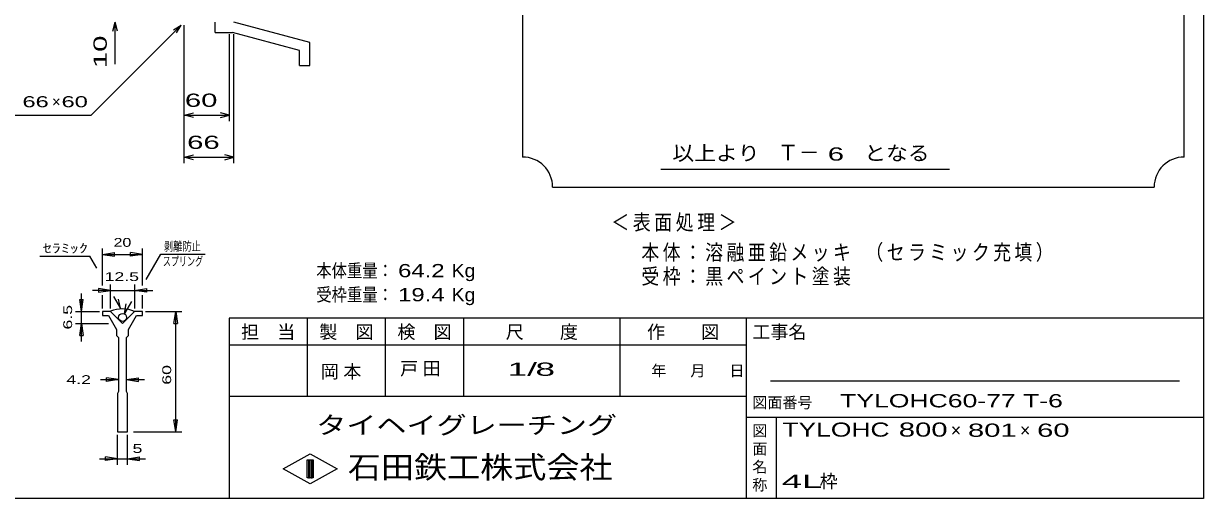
# Model space of a CAD drawing. Units: millimetres, scale not verified. Extents: x -1456 to 1379, y -1028 to 847.
# Drawn here: x -190 to 1379, y -913 to -281 of the extents above; entities that cross this region are included whole.
import ezdxf
from ezdxf.enums import TextEntityAlignment as Align

# ---------------------------------------------------------------- set-up
doc = ezdxf.new("R2010")
doc.units = ezdxf.units.MM
doc.header["$LTSCALE"] = 8
for name, color, linetype, lineweight in [('0_2', 150, 'Continuous', 25), ('19', 6, 'Continuous', 25), ('22', 2, 'Continuous', 25), ('32', 4, 'Continuous', 25)]:
    doc.layers.add(name, color=color, linetype=linetype, lineweight=lineweight)
doc.styles.add('ベクトル', font='')
doc.styles.get('ベクトル').set_extended_font_data('ベクトル')

msp = doc.modelspace()

# ---------------------------------------------------------------- linework, layer by layer
at = {"layer": '0_2'}
for p, q in [((1379.2, 847.2), (1379.2, -912.8)), ((1379.2, -672.8), (83.2, -672.8)), ((83.2, -672.8), (83.2, -912.8)), ((187.2, -672.8), (187.2, -776.8)), ((291.2, -776.8), (291.2, -672.8)), ((395.2, -672.8), (395.2, -776.8)), ((603.2, -776.8), (603.2, -672.8)), ((771.2, -672.8), (771.2, -912.8)), ((771.2, -708.8), (83.2, -708.8)), ((1347.2, -756.8), (803.2, -756.8)), ((83.2, -776.8), (771.2, -776.8)), ((771.2, -804.8), (1379.2, -804.8)), ((811.2, -912.8), (811.2, -804.8)), ((155.2, -873.6), (191.2, -853.6)), ((187.2, -861.6), (195.2, -861.6)), ((187.2, -885.6), (187.2, -861.6)), ((187.2, -861.6), (188.8, -861.6)), ((188.8, -861.6), (188.8, -885.6)), ((190.4, -885.6), (190.4, -861.6)), ((190.4, -861.6), (192, -861.6)), ((191.2, -853.6), (227.2, -873.6)), ((192, -861.6), (192, -885.6)), ((193.6, -885.6), (193.6, -861.6)), ((193.6, -861.6), (195.2, -861.6)), ((195.2, -861.6), (195.2, -885.6)), ((195.2, -861.6), (195.2, -885.6)), ((191.2, -893.6), (155.2, -873.6)), ((227.2, -873.6), (191.2, -893.6)), ((195.2, -885.6), (187.2, -885.6)), ((188.8, -885.6), (190.4, -885.6)), ((192, -885.6), (193.6, -885.6)), ((1379.2, -912.8), (-1388.8, -912.8))]:
    msp.add_line(p, q, dxfattribs=at)
at = {"layer": '19'}
for p, q in [((64.7, -292.8), (64.7, -278.8)), ((190.7, -305.8), (89.7, -278.8)), ((64.7, -292.8), (87.7, -292.8)), ((176.7, -316.8), (87.7, -292.8)), ((190.7, -336.8), (190.7, -305.8)), ((176.7, -336.8), (176.7, -316.8)), ((176.7, -336.8), (190.7, -336.8))]:
    msp.add_line(p, q, dxfattribs=at)
at = {"layer": '22', "color": 4}
for p, q in [((473.6, 781.6), (473.6, -458.4)), ((1353.6, -458.4), (1353.6, 781.6)), ((-71.5, -290.8), (-68.3, -278.8)), ((-65.1, -290.8), (-68.3, -278.8)), ((-68.3, -334.8), (-68.3, -278.8)), ((-100.3, -402.8), (19.7, -282.8)), ((9.3, -289.2), (19.7, -282.8)), ((13.3, -293.2), (19.7, -282.8)), ((23.7, -410.8), (23.7, -282.8)), ((23.7, -466.8), (23.7, -282.8)), ((83.7, -410.8), (83.7, -295)), ((89.7, -466.8), (89.7, -295)), ((-260.3, -402.8), (-100.3, -402.8)), ((23.7, -402.8), (35.7, -399.6)), ((35.7, -406), (23.7, -402.8)), ((23.7, -402.8), (83.7, -402.8)), ((83.7, -402.8), (71.7, -399.6)), ((71.7, -406), (83.7, -402.8)), ((23.7, -458.8), (35.7, -455.6)), ((35.7, -462), (23.7, -458.8)), ((23.7, -458.8), (89.7, -458.8)), ((89.7, -458.8), (77.7, -455.6)), ((77.7, -462), (89.7, -458.8)), ((657.6, -474.4), (1041.6, -474.4)), ((513.6, -498.4), (1313.6, -498.4))]:
    msp.add_line(p, q, dxfattribs=at)
for centre, start, end in [((473.6, -498.4), 0, 90), ((1353.6, -498.4), 90, 180)]:
    msp.add_arc(centre, 40, start, end, dxfattribs=at)
at = {"layer": '32'}
for p, q in [((-85.067, -629.6), (-85.067, -580)), ((-31.733, -629.6), (-31.733, -580)), ((-168.533, -590.4), (-101.867, -590.4)), ((-92.533, -606.4), (-101.867, -590.4)), ((-85.067, -588), (-69.067, -585.6)), ((-85.067, -588), (-69.067, -590.4)), ((-85.067, -588), (-31.733, -588)), ((-69.067, -590.4), (-69.067, -585.6)), ((-31.733, -588), (-47.733, -585.6)), ((-47.733, -590.4), (-47.733, -585.6)), ((-31.733, -588), (-47.733, -590.4)), ((-26.931, -621.333), (-7.464, -587.733)), ((-7.464, -587.733), (51.203, -587.733)), ((-113.067, -664), (-113.067, -640)), ((-74.4, -636), (-98.4, -636)), ((-74.4, -636), (-90.4, -633.6)), ((-90.4, -633.6), (-90.4, -638.4)), ((-90.4, -638.4), (-74.4, -636)), ((-85.067, -660), (-85.067, -642.4)), ((-74.4, -660), (-74.4, -628)), ((-74.4, -636), (-42.4, -636)), ((-42.4, -628), (-42.4, -660)), ((-42.4, -636), (-26.4, -633.6)), ((-26.4, -638.4), (-42.4, -636)), ((-42.4, -636), (-18.4, -636)), ((-31.733, -660), (-31.733, -642.4)), ((-26.4, -633.6), (-26.4, -638.4)), ((-113.067, -664), (-115.467, -648)), ((-115.467, -648), (-110.667, -648)), ((-113.067, -664), (-110.667, -648)), ((-70.4, -644), (-61.067, -660)), ((-61.067, -660), (-64, -647.467)), ((-46.664, -650.666), (-55.731, -666.666)), ((-55.731, -666.666), (-53.864, -653.866)), ((-121.067, -664), (-89.067, -664)), ((-113.067, -680), (-113.067, -664)), ((-85.067, -664), (-85.067, -669.333)), ((-74.4, -664), (-85.067, -664)), ((-85.067, -669.333), (-77.067, -669.333)), ((-77.067, -669.333), (-66.4, -688)), ((-58.4, -680), (-74.4, -664)), ((-42.4, -664), (-58.4, -680)), ((-50.4, -688), (-39.733, -669.333)), ((-31.733, -664), (-42.4, -664)), ((-39.733, -669.333), (-31.733, -669.333)), ((-31.733, -669.333), (-31.733, -664)), ((-27.733, -664), (20.267, -664)), ((9.867, -680), (12.267, -664)), ((12.267, -664), (14.667, -680)), ((12.267, -824), (12.267, -664)), ((-121.067, -680), (-77.067, -680)), ((-115.467, -696), (-113.067, -680)), ((-113.067, -680), (-110.667, -696)), ((-113.067, -704), (-113.067, -680)), ((-66.4, -688), (-66.4, -696)), ((-50.4, -696), (-50.4, -688)), ((9.867, -680), (14.667, -680)), ((-115.467, -696), (-110.667, -696)), ((-66.4, -696), (-63.733, -698.667)), ((-63.733, -698.667), (-63.733, -770.667)), ((-53.067, -698.667), (-50.4, -696)), ((-53.067, -770.667), (-53.067, -698.667)), ((-63.733, -754.666), (-79.733, -752.266)), ((-79.733, -757.066), (-79.733, -752.266)), ((-53.067, -754.666), (-37.067, -752.266)), ((-37.067, -757.066), (-37.067, -752.266)), ((-87.733, -754.666), (-63.733, -754.666)), ((-63.733, -754.666), (-79.733, -757.066)), ((-53.067, -754.666), (-37.067, -757.066)), ((-53.067, -754.666), (-29.067, -754.666)), ((-63.733, -770.667), (-65.067, -773.333)), ((-65.067, -773.333), (-65.067, -824)), ((-51.733, -773.333), (-53.067, -770.667)), ((-51.733, -824), (-51.733, -773.333)), ((12.267, -824), (9.867, -808)), ((9.867, -808), (14.667, -808)), ((12.267, -824), (14.667, -808)), ((-65.067, -824), (-51.733, -824)), ((-65.067, -868), (-65.067, -828)), ((-51.733, -868), (-51.733, -828)), ((-43.733, -824), (20.267, -824)), ((-89.067, -860), (-65.067, -860)), ((-65.067, -860), (-81.067, -857.6)), ((-81.067, -862.4), (-81.067, -857.6)), ((-65.067, -860), (-81.067, -862.4)), ((-65.067, -860), (-51.733, -860)), ((-51.733, -860), (-35.733, -857.6)), ((-51.733, -860), (-35.733, -862.4)), ((-51.733, -860), (-27.733, -860)), ((-35.733, -862.4), (-35.733, -857.6))]:
    msp.add_line(p, q, dxfattribs=at)
msp.add_circle((-58.4, -672), 5.333, dxfattribs=at)
msp.add_arc((-58.669, -700.542), 40, 66, 113, dxfattribs=at)

# ---------------------------------------------------------------- texts
at = {"layer": '0_2', "style": 'ベクトル'}
for s, height, p in [('担\u3000当', 17.6, (99.2, -691.2)), ('製\u3000図', 17.6, (203.2, -691.2)), ('検\u3000図', 17.6, (307.2, -691.2)), ('尺\u3000\u3000度', 17.6, (451.2, -691.2)), ('作\u3000\u3000図', 17.6, (639.2, -691.2)), ('工事名', 17.6, (779.2, -691.2)), ('年', 14.66, (644.8, -742.8)), ('月', 14.66, (696.8, -742.8)), ('日', 14.66, (748.8, -742.8)), ('図面番号', 14.66, (779.2, -785.2)), ('図', 14.66, (779.2, -822.8)), ('面', 14.66, (779.2, -846.8)), ('名', 14.66, (779.2, -870.8)), ('称', 14.66, (779.2, -894.8))]:
    msp.add_text(s, height=height, dxfattribs=at).set_placement(p, align=Align.MIDDLE_LEFT)
at = {"layer": '0_2', "color": 222, "style": 'ベクトル'}
for s, height, width, p in [('タイヘイグレーチング', 23.46, 1.25, (199.2, -815.2)), ('石田鉄工株式会社', 29.33, 1.1, (241.2, -871.2))]:
    msp.add_text(s, height=height, dxfattribs=dict(at, width=width)).set_placement(p, align=Align.MIDDLE_LEFT)
at = {"layer": '22', "style": 'ベクトル', "width": 1.65}
msp.add_text(' 10 ', height=17.6, rotation=90, dxfattribs=at).set_placement((-88.3, -350.8), align=Align.MIDDLE_LEFT)
at = {"layer": '22', "style": 'ベクトル'}
for s, height, width, p in [(' 60 ', 17.6, 1.65, (13.7, -382.8)), (' 66 ', 14.66, 1.6, (-200.3, -384.8)), (' 60 ', 14.66, 1.6, (-148.3, -384.8)), (' 66 ', 17.6, 1.65, (16.7, -438.8)), ('以上より\u3000', 19.35, 1.1, (672.8, -453.2)), (' 6 ', 17.6, 1.65, (868.8, -454.4)), ('となる', 19.35, 1.1, (928, -453.2)), ('本体重量：', 17.6, 0.85, (199.2, -609.6)), (' 64.2', 17.6, 1.35, (299.2, -609.6)), ('Kg', 17.6, 1.1, (379.2, -609.6)), ('受枠重量：', 17.6, 0.85, (199.2, -641.6)), (' 19.4', 17.6, 1.35, (299.2, -641.6)), ('Kg', 17.6, 1.1, (379.2, -641.6)), ('1/', 17.6, 2, (453.6, -740.8)), (' 8 ', 17.6, 2, (477.6, -740.8)), ('TYLOHC60-77 T-6', 17.6, 1.5, (896, -782.8)), ('TYLOHC', 18.77, 1.4, (819.2, -821.2)), (' 800 ', 18.77, 1.55, (963.2, -821.2)), (' 801 ', 17.6, 1.65, (1055.2, -822)), (' 60 ', 17.6, 1.65, (1147.2, -822)), ('4L', 17.6, 2.05, (818.4, -890))]:
    msp.add_text(s, height=height, dxfattribs=dict(at, width=width)).set_placement(p, align=Align.MIDDLE_LEFT)
for s, height, p in [('×', 14.66, (-152.3, -384.8)), ('Ｔ－', 20.53, (812.8, -452.4)), ('×', 17.6, (1043.2, -822)), ('×', 17.6, (1135.2, -822)), ('枠', 17.6, (868.8, -890))]:
    msp.add_text(s, height=height, dxfattribs=at).set_placement(p, align=Align.MIDDLE_LEFT)
at = {"layer": '22', "attachment_point": 4, "style": 'ベクトル'}
for s, insert, char_height in [('\\T1.2;\\W0.85;＜表面処理＞', (591.6, -546.4), 20.53), ('\\T1.19;\\W0.85;本体：溶融亜鉛メッキ', (631.6, -586.4), 20.53), ('\\T1.19;\\W0.85;（セラミック充填）', (929.6, -586.4), 20.53), ('\\T1.19;\\W0.85;受枠：黒ペイント塗装', (631.6, -618.4), 20.53), ('\\T1.25;岡本\u3000', (205.2, -744.8), 17.6), ('\\T1.25;戸田\u3000', (310.8, -740.8), 17.6)]:
    msp.add_mtext(s, dxfattribs=dict(at, insert=insert, char_height=char_height))
at = {"layer": '32', "color": 2, "style": 'ベクトル'}
for s, width, p in [('ｾﾗﾐｯｸ', 1.5, (-164.533, -580)), ('20', 1.35, (-70.4, -572)), ('剥離防止', 0.75, (-3.464, -577.333)), ('スプリング', 0.65, (-4.797, -597.333)), ('12.5', 1.5, (-82.4, -617.6)), (' 4.2 ', 1.5, (-139.733, -754.666)), (' 5 ', 1.5, (-51.733, -846.4))]:
    msp.add_text(s, height=11.73, dxfattribs=dict(at, width=width)).set_placement(p, align=Align.MIDDLE_LEFT)
at = {"layer": '32', "color": 2, "style": 'ベクトル', "width": 1.5}
for s, p in [('6.5', (-131.467, -688)), (' 60 ', (0.267, -768))]:
    msp.add_text(s, height=11.73, rotation=90, dxfattribs=at).set_placement(p, align=Align.MIDDLE_LEFT)

doc.saveas('drawing.dxf')
